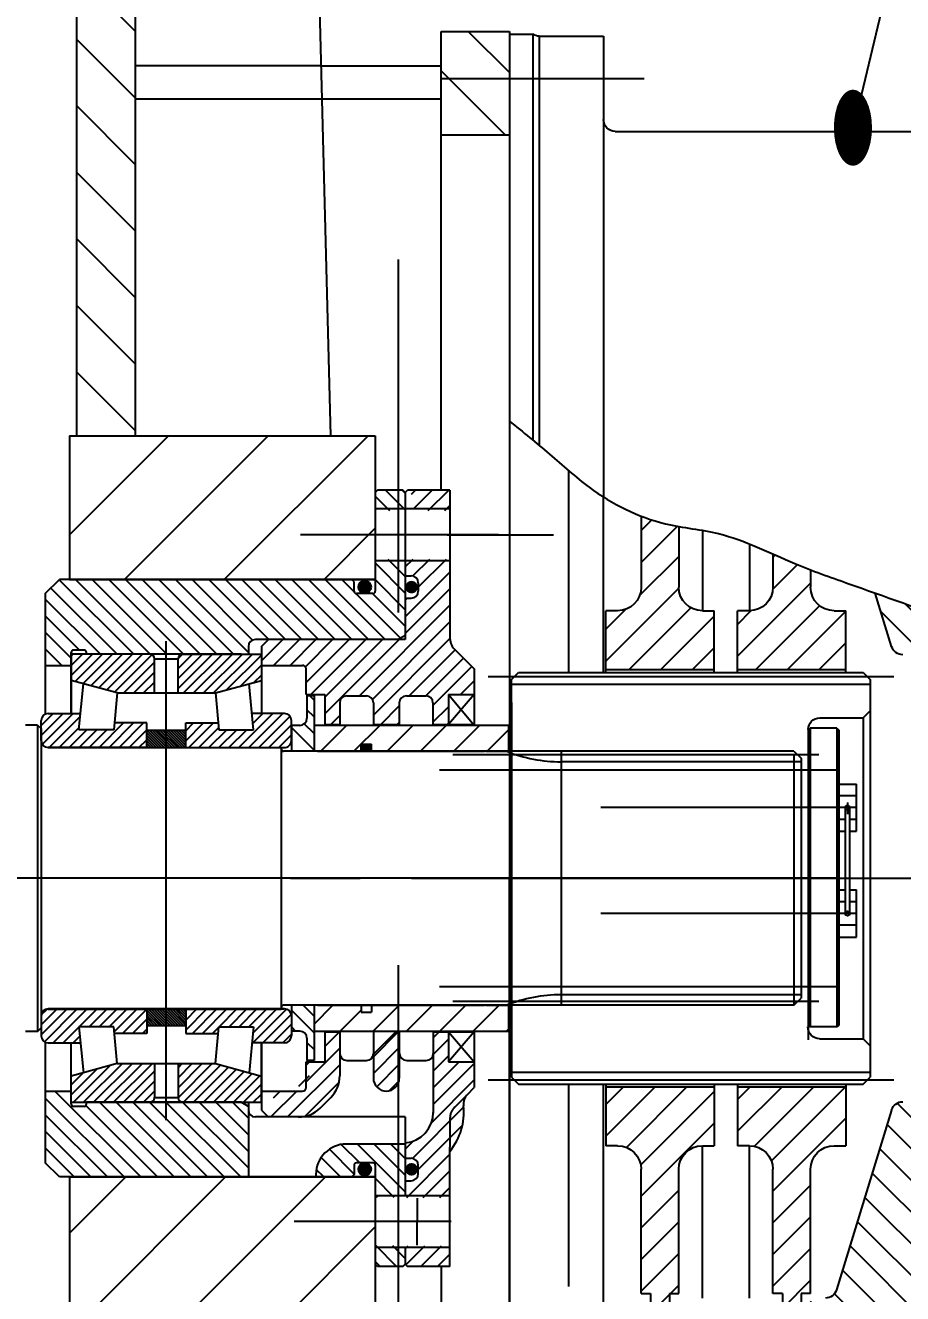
# Model space of a CAD drawing. Header units: millimetres. Extents: x 0 to 12600, y -338 to 8910.
# Drawn here: x 9809 to 10181, y 4650 to 5190 of the extents above; entities that cross this region are included whole.
import ezdxf
from ezdxf.enums import TextEntityAlignment as Align

# ---------------------------------------------------------------- set-up
doc = ezdxf.new("R2010")
doc.units = ezdxf.units.MM
doc.header["$LTSCALE"] = 300
for name, pattern in [('F', [0.75, 0.5, -0.25]), ('G', [2, 1.25, -0.25, 0.25, -0.25]), ('K', [2.5, 1.25, -0.25, 0.25, -0.25, 0.25, -0.25])]:
    doc.linetypes.add(name, pattern=pattern)
for name, color, linetype in [('01', 7, 'Continuous'), ('02', 1, 'Continuous'), ('04', 2, 'F'), ('05', 142, 'G'), ('07', 6, 'K'), ('08', 1, 'Continuous'), ('10', 1, 'Continuous')]:
    doc.layers.add(name, color=color, linetype=linetype)
doc.styles.get("Standard").update_dxf_attribs({"font": 'isocp', "width": 0.707, "bigfont": 'intecad.shx'})
doc.dimstyles.new('INTE', dxfattribs={"dimscale": 30, "dimtxt": 3.5, "dimasz": 3, "dimexe": 3, "dimexo": 0, "dimgap": 1, "dimtad": 1, "dimdec": 1, "dimdsep": 46, "dimtxsty": 'Standard', "dimcen": 0, "dimclrd": 1, "dimclre": 1, "dimclrt": 3, "dimaunit": 1, "dimadec": 0, "dimazin": 0, "dimtfac": 1, "dimtdec": 1, "dimtmove": 0, "dimatfit": 0, "dimfxl": 1, "dimarcsym": 0})
pattern_1 = [(135, (6059.16, 186.667), (-14.142136, -14.142136), [])]
pattern_2 = [(45, (7361.787, 3639.0386), (-2.1213203, 2.1213203), [])]
pattern_3 = [(135, (9709.7886, 4545.2051), (-0.561266, -0.561266), [])]
pattern_4 = [(225, (10933.715, 8384.054), (-6.73519, 6.73519), [])]

# ---------------------------------------------------------------- blocks, each defined once
blk = doc.blocks.new('*D93')
at = {"layer": '08', "color": 1, "lineweight": -2, "ltscale": 2}
for p, q in [((10062.41, 4826.95), (10926.56, 4826.95)), ((10836.56, 4357.95), (10836.56, 4736.95)), ((10107.63, 4267.95), (10926.56, 4267.95))]:
    blk.add_line(p, q, dxfattribs=at)
at = {"layer": '08', "color": 1, "ltscale": 2}
for points in [[(10821.56, 4736.95), (10851.56, 4736.95), (10836.56, 4826.95)], [(10821.56, 4357.95), (10851.56, 4357.95), (10836.56, 4267.95)]]:
    blk.add_solid(points, dxfattribs=at)
at = {"layer": 'Defpoints', "color": 0, "ltscale": 2}
for p in [(10062.41, 4826.95), (10836.56, 4826.95), (10107.63, 4267.95)]:
    blk.add_point(p, dxfattribs=at)
at = {"layer": '08', "color": 3, "ltscale": 2, "insert": (10754.06, 4547.45), "char_height": 105, "attachment_point": 5, "rotation": 90}
blk.add_mtext('559', dxfattribs=at)
blk = doc.blocks.new('ERTERT')
at = {"layer": '02'}
h = blk.add_hatch(dxfattribs=at)
h.set_pattern_fill('ANSI31', color=256, scale=3, angle=90, style=0)
h.set_pattern_definition(pattern_4)
edge = h.paths.add_edge_path()
edge.add_line((9579.98, 7190.58), (9579.98, 7185.58))
edge.add_line((9579.98, 7185.58), (9604.98, 7185.58))
edge.add_line((9604.98, 7185.58), (9604.98, 7231.58))
edge.add_line((9604.98, 7231.58), (9579.98, 7231.58))
edge.add_line((9579.98, 7231.58), (9579.98, 7226.58))
edge.add_arc((9569.98, 7226.58), 10, -90, 0, ccw=False)
edge.add_line((9569.98, 7216.58), (9539.75, 7216.58))
edge.add_spline(control_points=[(9539.75, 7216.58), (9541.06, 7213.2), (9542.73, 7207.9), (9543.81, 7202.47), (9544.15, 7200.58)], knot_values=[69.208686, 69.208686, 69.208686, 69.208686, 80.022914, 85.772791, 85.772791, 85.772791, 85.772791], degree=3, periodic=0)
edge.add_line((9544.15, 7200.58), (9569.98, 7200.58))
edge.add_arc((9569.98, 7190.58), 10, 0, 90, ccw=False)
h = blk.add_hatch(dxfattribs=at)
h.set_pattern_fill('ANSI31', color=256, scale=3, angle=90, style=0)
h.set_pattern_definition(pattern_4)
h.paths.add_polyline_path([(9807.43, 7226.58), (9807.43, 7231.58), (9782.43, 7231.58), (9782.43, 7185.58), (9807.43, 7185.58), (9807.43, 7190.58, -0.414214), (9817.43, 7200.58), (9870.21, 7200.58), (9870.21, 7204.58), (9963.7, 7204.58), (9963.7, 7212.58), (9870.21, 7212.58), (9870.21, 7216.58), (9817.43, 7216.58, -0.414214)])
h = blk.add_hatch(dxfattribs=at)
h.set_pattern_fill('ANSI31', color=256, scale=3, angle=90, style=0)
h.set_pattern_definition(pattern_4)
edge = h.paths.add_edge_path()
edge.add_line((9579.98, 7134.58), (9579.98, 7129.58))
edge.add_line((9579.98, 7129.58), (9604.98, 7129.58))
edge.add_line((9604.98, 7129.58), (9604.98, 7175.58))
edge.add_line((9604.98, 7175.58), (9579.98, 7175.58))
edge.add_line((9579.98, 7175.58), (9579.98, 7170.58))
edge.add_arc((9569.98, 7170.58), 10, 270, 360, ccw=False)
edge.add_line((9569.98, 7160.58), (9555.83, 7160.58))
edge.add_spline(control_points=[(9555.83, 7160.58), (9557.2, 7157.49), (9559.56, 7152.2), (9561.71, 7146.82), (9562.57, 7144.58)], knot_values=[127.674465, 127.674465, 127.674465, 127.674465, 137.747208, 144.927362, 144.927362, 144.927362, 144.927362], degree=3, periodic=0)
edge.add_line((9562.57, 7144.58), (9569.98, 7144.58))
edge.add_arc((9569.98, 7134.58), 10, 0, 90, ccw=False)
h = blk.add_hatch(dxfattribs=at)
h.set_pattern_fill('ANSI31', color=256, scale=3, angle=90, style=0)
h.set_pattern_definition(pattern_4)
h.paths.add_polyline_path([(9807.43, 7170.58), (9807.43, 7175.58), (9782.43, 7175.58), (9782.43, 7129.58), (9807.43, 7129.58), (9807.43, 7134.58, -0.414214), (9817.43, 7144.58), (9870.21, 7144.58), (9870.21, 7148.58), (9963.7, 7148.58), (9963.7, 7156.58), (9870.21, 7156.58), (9870.21, 7160.58), (9817.43, 7160.58, -0.414214)])
at = {"layer": '02', "linetype": 'Continuous'}
h = blk.add_hatch(dxfattribs=at)
h.set_pattern_fill('ANSI31', color=1, scale=3, angle=180, style=0)
h.set_pattern_definition([(135, (10933.715, 8384.054), (6.73519, 6.73519), [])])
edge = h.paths.add_edge_path()
edge.add_line((9989.7, 7130.59), (9989.7, 7144.58))
edge.add_line((9989.7, 7144.58), (9992.7, 7144.58))
edge.add_line((9992.7, 7144.58), (9992.7, 7130.98))
edge.add_spline(control_points=[(9992.7, 7130.98), (9991.7, 7130.85), (9990.7, 7130.73), (9989.7, 7130.59)], knot_values=[18.343689, 18.343689, 18.343689, 18.343689, 21.34499, 21.34499, 21.34499, 21.34499], degree=3, periodic=0)
edge = h.paths.add_edge_path()
edge.add_spline(control_points=[(9968.7, 7126.38), (9965.94, 7125.6), (9955.73, 7122.25), (9933.84, 7110.6), (9903.18, 7098.83), (9875.03, 7079.29), (9854.73, 7062.19), (9840.98, 7055.37), (9835.6, 7052.58)], knot_values=[42.812363, 42.812363, 42.812363, 42.812363, 51.49497, 75.331026, 116.666689, 149.682879, 177.654779, 195.792601, 195.792601, 195.792601, 195.792601], degree=3, periodic=0)
edge.add_line((9835.6, 7052.58), (9768.7, 7052.58))
edge.add_line((9768.7, 7052.58), (9768.7, 7079.05))
edge.add_arc((9773.7, 7079.05), 5, 90, 180, ccw=False)
edge.add_line((9773.7, 7084.05), (9783.7, 7084.05))
edge.add_arc((9783.7, 7089.05), 5, 270, 360)
edge.add_line((9788.7, 7089.05), (9788.7, 7105.35))
edge.add_arc((9793.7, 7105.35), 5, 106.9998, 180, ccw=False)
edge.add_line((9792.24, 7110.13), (9868.67, 7133.5))
edge.add_arc((9867.21, 7138.28), 5, -73.0002, 0)
edge.add_line((9872.21, 7138.28), (9872.21, 7144.58))
edge.add_line((9872.21, 7144.58), (9968.7, 7144.58))
edge.add_line((9968.7, 7144.58), (9968.7, 7126.38))
edge = h.paths.add_edge_path()
edge.add_spline(control_points=[(9595.45, 7052.58), (9592.36, 7061.13), (9584.14, 7084.42), (9576.65, 7105.34), (9572.48, 7117.07)], knot_values=[174.431366, 174.431366, 174.431366, 174.431366, 204.741459, 242.919595, 242.919595, 242.919595, 242.919595], degree=3, periodic=0)
edge.add_line((9572.48, 7117.07), (9595.17, 7110.13))
edge.add_arc((9593.7, 7105.35), 5, 0, 73.0002, ccw=False)
edge.add_line((9598.7, 7105.35), (9598.7, 7089.05))
edge.add_arc((9603.7, 7089.05), 5, 180, 270)
edge.add_line((9603.7, 7084.05), (9613.7, 7084.05))
edge.add_arc((9613.7, 7079.05), 5, 0, 90, ccw=False)
edge.add_line((9618.7, 7079.05), (9618.7, 7052.58))
edge.add_line((9618.7, 7052.58), (9595.45, 7052.58))
at = {"layer": '01'}
for p, q in [((9334.93, 7272.08), (9334.93, 7262.58)), ((9606.2, 7231.58), (9579.97, 7231.58)), ((9579.98, 7226.58), (9579.98, 7231.58)), ((9781.2, 7231.58), (9807.44, 7231.58)), ((9807.43, 7226.58), (9807.43, 7231.58)), ((9539.75, 7216.58), (9569.98, 7216.58)), ((9870.21, 7216.58), (9817.43, 7216.58)), ((9544.15, 7200.58), (9569.98, 7200.58)), ((9870.21, 7200.58), (9817.43, 7200.58)), ((9545.81, 7190.58), (9579.98, 7190.58)), ((9579.98, 7190.58), (9579.98, 7185.58)), ((9807.43, 7190.58), (9807.43, 7185.58)), ((9872.21, 7190.58), (9807.43, 7190.58)), ((9606.2, 7185.58), (9579.98, 7185.58)), ((9781.2, 7185.58), (9807.43, 7185.58)), ((9606.2, 7175.58), (9579.97, 7175.58)), ((9579.98, 7170.58), (9579.98, 7175.58)), ((9781.2, 7175.58), (9807.44, 7175.58)), ((9807.43, 7170.58), (9807.43, 7175.58)), ((9551.54, 7170.58), (9579.98, 7170.58)), ((9872.21, 7170.58), (9807.43, 7170.58)), ((9555.83, 7160.58), (9569.98, 7160.58)), ((9870.21, 7160.58), (9817.43, 7160.58)), ((9562.57, 7144.58), (9569.98, 7144.58)), ((9870.21, 7144.58), (9817.43, 7144.58)), ((9579.98, 7134.58), (9579.98, 7129.58)), ((9807.43, 7134.58), (9807.43, 7129.58)), ((9606.2, 7129.58), (9579.98, 7129.58)), ((9781.2, 7129.58), (9807.43, 7129.58))]:
    blk.add_line(p, q, dxfattribs=at)
at = {"layer": '01', "color": 7, "linetype": 'Continuous'}
for p, q in [((9335.43, 7272.58), (9531.23, 7272.58)), ((9564.18, 7272.58), (10033.7, 7272.58)), ((9609.2, 7271.65), (9606.2, 7268.65)), ((9606.2, 7268.65), (9606.2, 7122.25)), ((9618.95, 7271.65), (9609.2, 7271.65)), ((9611.2, 7271.65), (9611.2, 7119.25)), ((9618.95, 7271.65), (9693.7, 7271.65)), ((9693.7, 7271.65), (9778.2, 7271.65)), ((9776.2, 7271.65), (9776.2, 7119.25)), ((9778.2, 7271.65), (9781.2, 7268.65)), ((9781.2, 7268.65), (9781.2, 7122.25)), ((9334.93, 7262.58), (9507.49, 7262.58)), ((9335.7, 7259.91), (9509.72, 7259.91)), ((9335.7, 7259.91), (9335.7, 7232.58)), ((9520.39, 7247.48), (9606.2, 7247.48)), ((9781.2, 7247.48), (9867.21, 7247.48)), ((9335.7, 7232.58), (9531.63, 7232.58)), ((9606.2, 7232.58), (9531.63, 7232.58)), ((9604.98, 7231.58), (9604.98, 7185.58)), ((9991.2, 7232.58), (9781.2, 7232.58)), ((9782.43, 7231.58), (9782.43, 7185.58)), ((9376.2, 7227.58), (9376.2, 7025.58)), ((9870.21, 7216.58), (9870.21, 7212.58)), ((9870.21, 7212.58), (9963.7, 7212.58)), ((9870.21, 7204.58), (9963.7, 7204.58)), ((9870.21, 7204.58), (9870.21, 7200.58)), ((9604.98, 7175.58), (9604.98, 7129.58)), ((9782.43, 7175.58), (9782.43, 7129.58)), ((9870.21, 7156.58), (9870.21, 7160.58)), ((9870.21, 7156.58), (9963.7, 7156.58)), ((9870.21, 7148.58), (9963.7, 7148.58)), ((9870.21, 7144.58), (9870.21, 7148.58)), ((9625.53, 7140.62), (9625.53, 7122.25)), ((9761.92, 7140.74), (9761.96, 7122.38)), ((9792.24, 7110.13), (9868.67, 7133.5)), ((9595.17, 7110.13), (9572.48, 7117.07)), ((9606.2, 7122.25), (9609.2, 7119.25)), ((9609.2, 7119.25), (9778.2, 7119.25)), ((9625.53, 7122.25), (9622.53, 7119.25)), ((9625.53, 7122.25), (9761.96, 7122.25)), ((9761.96, 7122.26), (9764.96, 7119.26)), ((9781.2, 7122.25), (9778.2, 7119.25))]:
    blk.add_line(p, q, dxfattribs=at)
at = {"layer": '01'}
for centre, radius, start, end in [((9330.7, 7259.91), 5, 0, 32.3281), ((9371.2, 7227.58), 5, 0, 90), ((9569.98, 7226.58), 10, 270, 0), ((9817.43, 7226.58), 10, 180, 270), ((9569.98, 7190.58), 10, 0, 90), ((9817.43, 7190.58), 10, 90, 180), ((9569.98, 7170.58), 10, 270, 0), ((9817.43, 7170.58), 10, 180, 270), ((9569.98, 7134.58), 10, 0, 90), ((9817.43, 7134.58), 10, 90, 180)]:
    blk.add_arc(centre, radius, start, end, dxfattribs=at)
at = {"layer": '01', "color": 7, "linetype": 'Continuous'}
for centre, start, end in [((9630.53, 7140.62), 90, 180), ((9756.92, 7140.73), 0.1067, 90.1067), ((9867.21, 7138.28), 286.9998, 0), ((9593.7, 7105.35), 0, 73.0002), ((9793.7, 7105.35), 106.9998, 180)]:
    blk.add_arc(centre, 5, start, end, dxfattribs=at)
at = {"layer": '02'}
blk.add_open_spline([(9499.34, 7272.58), (9503.98, 7266.85), (9513.24, 7255.42), (9531.2, 7235.72), (9543.77, 7210.84), (9546.38, 7179.37), (9559.13, 7154.83), (9571.34, 7120.16), (9583.53, 7086.19), (9599.45, 7040.98), (9604.53, 7028.88), (9607.25, 6994.86), (9607.51, 6992.58)], degree=3, knots=[0, 0, 0, 0, 22.109674, 44.110012, 80.022914, 102.955722, 137.747208, 161.818644, 212.609502, 251.367628, 293.086467, 301.342141, 301.342141, 301.342141, 301.342141], dxfattribs=at)
blk.add_spline([(10011.2, 7132.84), (9960.53, 7123.68), (9938.89, 7113.69), (9901.44, 7096.2), (9873.97, 7077.88), (9851.5, 7061.22), (9829.03, 7049.06), (9798.23, 7024.08), (9788.24, 7009.09), (9779.09, 6992.58)], degree=3, dxfattribs=at)
at = {"layer": '05', "color": 4, "linetype": 'G'}
for p, q in [((9693.7, 7314.18), (9693.7, 6957.72)), ((9663.7, 7133.75), (9663.7, 7233.75)), ((9708.7, 7133.75), (9708.7, 7233.75))]:
    blk.add_line(p, q, dxfattribs=at)
at = {"layer": '05'}
for p, q in [((9353.7, 7301.81), (9353.7, 7215.28)), ((9647.67, 7302.34), (9647.67, 7133.75)), ((9739.74, 7302.34), (9739.74, 7133.75)), ((9547.7, 7298.97), (9547.7, 7253.78)), ((9607.98, 7281.65), (9607.98, 7109.25)), ((9779.43, 7281.65), (9779.43, 7109.25)), ((9647.67, 7254.65), (9647.67, 7150.65)), ((9739.74, 7254.65), (9739.74, 7150.65))]:
    blk.add_line(p, q, dxfattribs=at)

msp = doc.modelspace()

# ---------------------------------------------------------------- hatches: boundary and pattern name
at = {"layer": '02', "ltscale": 2}
h = msp.add_hatch(dxfattribs=at)
h.set_pattern_fill('_USER', color=256, scale=20, angle=135, style=0, pattern_type=0)
h.set_pattern_definition(pattern_1)
h.paths.add_polyline_path([(9510.26, 5015.09), (9535.26, 5015.09), (9535.26, 5284.95), (9535.26, 5318.95), (9510.26, 5318.95), (9510.26, 5284.95)])
h.paths.add_polyline_path([(9855.26, 5318.95), (9830.26, 5318.95), (9830.26, 5284.95), (9830.26, 5015.09), (9855.26, 5015.09)])
h = msp.add_hatch(dxfattribs=at)
h.set_pattern_fill('_USER', color=256, scale=20, angle=135, style=0, pattern_type=0)
h.set_pattern_definition(pattern_1)
h.paths.add_polyline_path([(9985.26, 5142.95), (10014.26, 5142.95), (10014.26, 5186.95), (9985.26, 5186.95)])
h.paths.add_polyline_path([(10014.26, 4510.95), (9985.26, 4510.95), (9985.26, 4466.95), (10014.26, 4466.95)])
h = msp.add_hatch(dxfattribs=at)
h.set_pattern_fill('_USER', color=256, scale=30, angle=45, style=0, pattern_type=0)
h.set_pattern_definition([(45, (6059.16, 186.667), (-21.2132, 21.2132), [])])
h.paths.add_polyline_path([(9567.26, 4953.95), (9567.26, 5015.09), (9437.26, 5015.09), (9437.26, 4953.95)])
h.paths.add_polyline_path([(9567.26, 4638.81), (9567.26, 4699.95), (9437.26, 4699.95), (9437.26, 4638.81)])
h.paths.add_polyline_path([(9827.26, 5015.09), (9827.26, 4953.95), (9957.26, 4953.95), (9957.26, 5015.09)])
h.paths.add_polyline_path([(9827.26, 4699.95), (9827.26, 4638.81), (9957.26, 4638.81), (9957.26, 4699.95)])
h = msp.add_hatch(dxfattribs=at)
h.set_pattern_fill('_USER', color=256, scale=5, angle=135, style=0, pattern_type=0)
h.set_pattern_definition([(135, (7361.787, 3639.0386), (-3.535534, -3.535534), [])])
h.paths.add_polyline_path([(9970.01, 4946.01), (9970.01, 4962.65), (9957.31, 4962.65), (9957.31, 4948.95, -0.414214), (9956.31, 4947.95), (9949.31, 4947.95, -0.414214), (9948.31, 4948.95), (9948.31, 4952.95), (9947.31, 4953.95), (9823.01, 4953.95), (9817.01, 4947.95), (9817.01, 4917.45), (9828.01, 4917.45), (9828.01, 4922.95, -0.414214), (9829.01, 4923.95), (9833.51, 4923.95, -0.414214), (9834.51, 4922.95), (9834.51, 4922.2), (9900.31, 4922.2), (9900.31, 4922.2), (9903.31, 4922.2), (9903.31, 4925.45, -0.414214), (9906.31, 4928.45), (9967.01, 4928.45), (9970.01, 4930.18)])
h.paths.add_polyline_path([(9970.01, 4990.95), (9969.01, 4991.95), (9958.31, 4991.95), (9957.31, 4990.95), (9957.31, 4983.25), (9970.01, 4983.25)])
h.paths.add_polyline_path([(9903.31, 4729.97), (9900.31, 4731.7), (9834.51, 4731.7), (9834.51, 4730.95, -0.414214), (9833.51, 4729.95), (9829.01, 4729.95, -0.414214), (9828.01, 4730.95), (9828.01, 4736.45), (9817.01, 4736.45), (9817.01, 4705.95), (9823.01, 4699.95), (9903.31, 4699.95)])
h.paths.add_polyline_path([(9970.01, 4713.95), (9945.01, 4713.95, 0.414214), (9932.01, 4700.95), (9932.01, 4699.95), (9947.31, 4699.95), (9948.31, 4700.95), (9948.31, 4704.95, -0.414214), (9949.31, 4705.95), (9956.31, 4705.95, -0.414214), (9957.31, 4704.95), (9957.31, 4691.25), (9970.01, 4691.25)])
h.paths.add_polyline_path([(9970.01, 4670.65), (9957.31, 4670.65), (9957.31, 4662.95), (9958.31, 4661.95), (9969.01, 4661.95), (9970.01, 4662.95)])
h = msp.add_hatch(dxfattribs=at)
h.set_pattern_fill('_USER', color=256, scale=5, angle=45, style=0, pattern_type=0)
h.set_pattern_definition([(45, (7362.787, 3639.0386), (-3.535534, 3.535534), [])])
h.paths.add_polyline_path([(9977.33, 4962.65), (9970.01, 4962.65), (9970.01, 4955.54), (9972.51, 4955.54, -0.414214), (9975.51, 4952.54), (9975.51, 4949.01, -0.414214), (9972.51, 4946.01), (9970.01, 4946.01), (9970.01, 4928.45), (9911.81, 4928.45), (9908.86, 4925.5), (9908.86, 4917.45), (9926.36, 4917.45, -0.414214), (9927.86, 4915.95), (9927.86, 4905), (9935.86, 4905), (9935.86, 4892.3), (9942.16, 4892.3), (9942.16, 4901.45, -0.414214), (9945.16, 4904.45), (9953.46, 4904.45, -0.414214), (9956.46, 4901.45), (9956.46, 4892.3), (9967.46, 4892.3), (9967.46, 4901.45, -0.414214), (9970.46, 4904.45), (9978.76, 4904.45, -0.414214), (9981.76, 4901.45), (9981.76, 4892.3), (9988.35, 4892.3), (9988.35, 4898.82)])
h.paths.add_polyline_path([(9999.35, 4915.95), (9991.37, 4923.93, -0.226501), (9989.01, 4928.87), (9989.01, 4941.2), (9989.01, 4962.65), (9977.33, 4962.65), (9988.35, 4898.82), (9988.35, 4905), (9999.35, 4905)])
h.paths.add_polyline_path([(9989.01, 4991.95), (9972.28, 4991.95), (9973.78, 4983.25), (9989.01, 4983.25)])
h.paths.add_polyline_path([(9989.01, 4710.94, 0.200792), (9994.74, 4730.18, -0.226883), (9996.46, 4735.06), (9999.35, 4737.95), (9999.35, 4748.9), (9988.35, 4748.9), (9988.35, 4761.6), (9981.89, 4761.6), (9981.89, 4752.45), (9981.89, 4727.4, -0.389057), (9970.01, 4714.45), (9970.01, 4707.89), (9972.51, 4707.89, -0.414214), (9975.51, 4704.89), (9975.51, 4701.36, -0.414214), (9972.51, 4698.36), (9970.01, 4698.36), (9970.01, 4691.23), (9989.01, 4691.2)])
h.paths.add_polyline_path([(9989.01, 4670.6), (9970.01, 4670.63), (9970.01, 4662.95), (9971.01, 4661.95), (9989.01, 4661.9)])
h.paths.add_polyline_path([(9942.16, 4742.93), (9942.16, 4761.6), (9935.86, 4761.6), (9935.86, 4748.9), (9927.86, 4748.9), (9927.86, 4737.95, -0.414214), (9926.36, 4736.45), (9915.09, 4736.45), (9911.06, 4726.21), (9911.81, 4725.45), (9925.76, 4725.45, 0.176388), (9933.82, 4729.21), (9938.35, 4733.74, 0.198912)])
at = {"layer": '02', "linetype": 'Continuous', "ltscale": 2}
for points in [[(9955.47, 4950.7, 1), (9950.09, 4950.7, 1)], [(9969.99, 4950.71, 1), (9975.37, 4950.71, 1)], [(9955.47, 4703.2, 1), (9950.09, 4703.2, 1)], [(9969.99, 4703.2, 1), (9975.37, 4703.2, 1)]]:
    msp.add_hatch(color=1, dxfattribs=at).paths.add_polyline_path(points)
at = {"layer": '02', "ltscale": 2}
h = msp.add_hatch(dxfattribs=at)
h.set_pattern_fill('_USER', color=256, scale=3, angle=45, style=0, pattern_type=0)
h.set_pattern_definition(pattern_2)
h.paths.add_polyline_path([(9828.01, 4922.2), (9828.01, 4911.08), (9847.57, 4905.71), (9863.44, 4905.71), (9863.44, 4920.2, 0.414214), (9861.44, 4922.2)])
h.paths.add_polyline_path([(9889.31, 4905.71), (9908.86, 4911.08), (9908.86, 4922.2), (9875.44, 4922.2, 0.414214), (9873.44, 4920.2), (9873.44, 4905.71)])
at = {"layer": '02', "linetype": 'Continuous', "ltscale": 2}
h = msp.add_hatch(dxfattribs=at)
h.set_pattern_fill('_USER', color=1, scale=5, angle=45, style=0, pattern_type=0)
h.set_pattern_definition([(135, (10018.599, 4631.399), (3.53553, 3.53553), [])])
h.paths.add_polyline_path([(9925.22, 4891.95), (9921.62, 4891.95), (9921.62, 4883.95), (9924.62, 4880.95), (9931.22, 4880.95), (9931.22, 4904.45), (9928.22, 4904.45), (9928.22, 4894.95, -0.414214)])
h.paths.add_polyline_path([(9931.22, 4772.95), (9924.62, 4772.95), (9921.62, 4769.95), (9921.62, 4761.95), (9925.22, 4761.95, -0.414214), (9928.22, 4758.95), (9928.22, 4749.45), (9931.22, 4749.45)])
at = {"layer": '02', "ltscale": 2}
h = msp.add_hatch(dxfattribs=at)
h.set_pattern_fill('_USER', color=256, scale=3, angle=45, style=0, pattern_type=0)
h.set_pattern_definition(pattern_2)
h.paths.add_polyline_path([(9860.14, 4882.51), (9860.14, 4892.95), (9846.4, 4892.95), (9846.14, 4890.1), (9831.32, 4890.1), (9832, 4896.95), (9818.26, 4896.95, 0.414214), (9815.26, 4893.95), (9815.26, 4885.51, 0.414214), (9818.26, 4882.51)])
h = msp.add_hatch(dxfattribs=at)
h.set_pattern_fill('_USER', color=256, scale=3, angle=45, style=0, pattern_type=0)
h.set_pattern_definition(pattern_2)
h.paths.add_polyline_path([(9918.78, 4882.51, 0.397712), (9921.62, 4885.51), (9921.62, 4893.95, 0.414214), (9918.62, 4896.95), (9904.87, 4896.95), (9905.56, 4890.1), (9890.74, 4890.1), (9890.48, 4892.95), (9876.73, 4892.95), (9876.73, 4882.51)])
at = {"layer": '02', "linetype": 'Continuous', "ltscale": 2}
h = msp.add_hatch(dxfattribs=at)
h.set_pattern_fill('_USER', color=1, scale=10, angle=45, style=0, pattern_type=0)
h.set_pattern_definition([(45, (7362.787, 3639.039), (-7.071068, 7.071068), [])])
h.paths.add_polyline_path([(10003.72, 4880.93), (10004.22, 4880.93), (10004.22, 4880.95), (10013.82, 4880.95), (10013.82, 4892.03), (9980.92, 4892.03), (9931.72, 4892.03), (9931.22, 4891.53), (9931.22, 4880.93), (9932.72, 4880.93), (9932.72, 4880.95), (9951.22, 4880.95), (9951.22, 4883.95), (9955.72, 4883.95), (9955.72, 4880.95), (10003.72, 4880.95)])
h.paths.add_polyline_path([(9980.92, 4761.88), (10013.82, 4761.88), (10013.82, 4772.95), (10004.22, 4772.95), (10004.22, 4772.98), (10003.72, 4772.98), (10003.72, 4772.95), (9955.72, 4772.95), (9955.72, 4769.95), (9951.22, 4769.95), (9951.22, 4772.95), (9932.72, 4772.95), (9932.72, 4772.98), (9931.22, 4772.98), (9931.22, 4762.38), (9931.72, 4761.88)])
at = {"layer": '02', "ltscale": 2}
msp.add_hatch(color=256, dxfattribs=at).paths.add_polyline_path([(9955.72, 4880.95), (9955.72, 4883.95), (9951.22, 4883.95), (9951.22, 4880.95)])
h = msp.add_hatch(dxfattribs=at)
h.set_pattern_fill('_USER', color=256, scale=3, angle=45, style=0, pattern_type=0)
h.set_pattern_definition(pattern_2)
h.paths.add_polyline_path([(9860.14, 4760.95), (9846.4, 4760.95), (9846.14, 4763.8), (9831.32, 4763.8), (9832, 4756.95), (9818.26, 4756.95, -0.414214), (9815.26, 4759.95), (9815.26, 4768.39, -0.414214), (9818.26, 4771.39), (9860.14, 4771.39)])
h = msp.add_hatch(dxfattribs=at)
h.set_pattern_fill('_USER', color=256, scale=3, angle=45, style=0, pattern_type=0)
h.set_pattern_definition(pattern_2)
h.paths.add_polyline_path([(9921.62, 4759.95, -0.414214), (9918.62, 4756.95), (9904.87, 4756.95), (9905.56, 4763.8), (9890.74, 4763.8), (9890.48, 4760.95), (9876.73, 4760.95), (9876.73, 4771.39), (9918.44, 4771.39, -0.430263), (9921.62, 4768.39)])
h = msp.add_hatch(dxfattribs=at)
h.set_pattern_fill('_USER', color=256, scale=5, angle=45, style=0, pattern_type=0)
h.set_pattern_definition([(45, (7416.5114, 4021.295), (-3.535534, 3.535534), [])])
h.paths.add_polyline_path([(9967.46, 4761.6), (9965.96, 4761.6), (9956.47, 4752.1, -0.006419), (9956.46, 4752.03), (9956.46, 4741.95, 0.41428), (9961.96, 4736.45, 0.41428), (9967.46, 4741.95)])
h = msp.add_hatch(dxfattribs=at)
h.set_pattern_fill('_USER', color=256, scale=3, angle=45, style=0, pattern_type=0)
h.set_pattern_definition(pattern_2)
h.paths.add_polyline_path([(9863.44, 4733.7, -0.414214), (9861.44, 4731.7), (9828.01, 4731.7), (9828.01, 4742.82), (9847.57, 4748.19), (9863.44, 4748.19)])
h.paths.add_polyline_path([(9908.86, 4731.7), (9875.44, 4731.7, -0.414214), (9873.44, 4733.7), (9873.44, 4748.19), (9889.31, 4748.19), (9908.86, 4742.82)])
at = {"layer": '10', "ltscale": 2}
h = msp.add_hatch(dxfattribs=at)
h.set_pattern_fill('ANSI31', color=256, scale=0.25, angle=90, style=0)
h.set_pattern_definition(pattern_3)
h.paths.add_polyline_path([(9868.44, 4889.75), (9867.64, 4889.75), (9860.14, 4889.75), (9860.14, 4882.51), (9868.44, 4882.51)])
h.paths.add_polyline_path([(9876.73, 4889.75), (9868.44, 4889.75), (9868.44, 4882.51), (9876.73, 4882.51)])
h = msp.add_hatch(dxfattribs=at)
h.set_pattern_fill('ANSI31', color=256, scale=0.25, angle=90, style=0)
h.set_pattern_definition(pattern_3)
h.paths.add_polyline_path([(9876.73, 4771.39), (9868.44, 4771.39), (9868.44, 4764.15), (9876.73, 4764.15)])
h.paths.add_polyline_path([(9868.44, 4771.39), (9860.14, 4771.39), (9860.14, 4764.15), (9867.64, 4764.15), (9868.44, 4764.15)])

# ---------------------------------------------------------------- linework, layer by layer
at = {"ltscale": 2}
for p, q in [((9855.26, 5334.95), (9855.26, 5015.09)), ((9830.26, 5284.95), (9830.26, 5015.09)), ((9861.44, 4922.2), (9828.01, 4922.2)), ((9875.44, 4922.2), (9908.86, 4922.2)), ((9847.57, 4905.71), (9828.01, 4911.08)), ((9831.32, 4890.1), (9833.27, 4909.64)), ((9889.31, 4905.71), (9908.86, 4911.08)), ((9905.56, 4890.1), (9903.61, 4909.64)), ((9847.57, 4905.71), (9846.14, 4890.1)), ((9847.57, 4905.71), (9889.31, 4905.71)), ((9889.31, 4905.71), (9890.74, 4890.1)), ((9818.26, 4896.95), (9832, 4896.95)), ((9918.62, 4896.95), (9904.87, 4896.95)), ((9813.76, 4892.04), (9808.55, 4892.04)), ((9815.26, 4885.51), (9815.26, 4893.95)), ((9860.14, 4892.95), (9846.4, 4892.95)), ((9860.14, 4882.51), (9860.14, 4892.95)), ((9876.73, 4882.51), (9876.73, 4892.95)), ((9876.73, 4892.95), (9890.48, 4892.95)), ((9921.62, 4885.51), (9921.62, 4893.95)), ((10013.82, 4892.03), (10013.82, 4880.93)), ((9846.14, 4890.1), (9831.32, 4890.1)), ((9876.73, 4889.75), (9860.14, 4889.75)), ((9890.74, 4890.1), (9905.56, 4890.1)), ((9818.26, 4882.55), (9917.26, 4882.55)), ((9860.14, 4882.51), (9818.26, 4882.51)), ((9917.26, 4882.55), (9917.26, 4771.35)), ((10135.21, 4880.93), (9918.26, 4880.93)), ((10004.22, 4880.95), (10013.82, 4880.95)), ((10135.21, 4772.98), (9918.26, 4772.98)), ((10004.22, 4772.95), (10013.82, 4772.95)), ((10013.82, 4772.95), (10013.82, 4761.88)), ((9815.26, 4768.39), (9815.26, 4759.95)), ((9918.62, 4771.39), (9818.26, 4771.39)), ((9818.26, 4771.35), (9917.26, 4771.35)), ((9860.14, 4771.39), (9860.14, 4760.95)), ((9876.73, 4771.39), (9876.73, 4760.95)), ((9921.62, 4768.39), (9921.62, 4759.95)), ((9813.76, 4761.86), (9808.55, 4761.86)), ((9831.32, 4763.8), (9833.27, 4744.26)), ((9846.14, 4763.8), (9831.32, 4763.8)), ((9847.57, 4748.19), (9846.14, 4763.8)), ((9860.14, 4760.95), (9846.51, 4760.95)), ((9876.73, 4764.15), (9860.14, 4764.15)), ((9876.73, 4760.95), (9890.37, 4760.95)), ((9889.31, 4748.19), (9890.74, 4763.8)), ((9890.74, 4763.8), (9905.56, 4763.8)), ((9905.56, 4763.8), (9903.61, 4744.26)), ((9818.26, 4756.95), (9832.22, 4756.95)), ((9918.62, 4756.95), (9904.65, 4756.95)), ((9847.57, 4748.19), (9828.01, 4742.82)), ((9847.57, 4748.19), (9889.31, 4748.19)), ((9889.31, 4748.19), (9908.86, 4742.82))]:
    msp.add_line(p, q, dxfattribs=at)
for centre, radius, start, end in [((9818.26, 4893.95), 3, 90, 180), ((9918.62, 4893.95), 3, 0, 90), ((9818.26, 4885.51), 3, 180, 270), ((9918.61, 4885.52), 3.01, 266.8159, 359.9375), ((9918.26, 4881.93), 1, 180, 270), ((9918.26, 4771.98), 1, 90, 180), ((9818.26, 4768.39), 3, 90, 180), ((9918.62, 4768.39), 3, 0, 90), ((9818.26, 4759.95), 3, 180, 270), ((9918.62, 4759.95), 3, 270, 0)]:
    msp.add_arc(centre, radius, start, end, dxfattribs=at)
at = {"layer": '01', "color": 7, "linetype": 'Continuous', "ltscale": 2}
for p, q in [((9931.26, 5284.95), (9938.26, 5015.09)), ((9985.26, 4991.95), (9985.26, 5186.95)), ((9985.26, 5186.95), (10014.26, 5186.95)), ((10014.26, 5186.95), (10014.26, 4826.95)), ((9934.18, 5172.37), (9985.26, 5172.37)), ((9985.26, 5142.95), (10014.26, 5142.95)), ((9827.26, 5015.09), (9827.26, 4953.95)), ((9827.26, 5015.09), (9957.26, 5015.09)), ((9957.26, 5015.09), (9957.26, 4953.95)), ((9970.01, 4955.54), (9972.51, 4955.54)), ((9957.26, 4953.95), (9823.01, 4953.95)), ((9827.26, 4953.95), (9957.26, 4953.95)), ((9975.51, 4952.54), (9975.51, 4949.01)), ((9956.26, 4947.95), (9949.26, 4947.95)), ((9970.01, 4946.01), (9972.51, 4946.01)), ((9970.01, 4928.45), (9906.31, 4928.45)), ((9908.86, 4925.5), (9911.86, 4928.5)), ((9828.01, 4896.95), (9828.01, 4922.95)), ((9833.51, 4923.95), (9829.01, 4923.95)), ((9834.51, 4922.2), (9834.51, 4922.95)), ((9991.37, 4923.93), (9999.35, 4915.95)), ((9817.01, 4917.45), (9828.01, 4917.45)), ((9828.01, 4922.2), (9828.01, 4896.95)), ((9900.31, 4922.2), (9834.51, 4922.2)), ((9908.86, 4922.2), (9908.86, 4896.95)), ((9927.86, 4905), (9935.86, 4905)), ((9945.16, 4904.45), (9953.46, 4904.45)), ((9970.46, 4904.45), (9978.76, 4904.45)), ((9988.35, 4905), (9999.35, 4905)), ((9925.22, 4891.95), (9921.62, 4891.95)), ((9931.72, 4892.03), (9980.92, 4892.03)), ((9935.86, 4892.3), (9942.16, 4892.3)), ((9956.46, 4892.3), (9967.46, 4892.3)), ((9980.92, 4892.03), (10013.82, 4892.03)), ((9981.76, 4892.3), (9999.35, 4892.3)), ((10141.22, 4889.91), (10142.02, 4890.71)), ((10142.02, 4890.71), (10142.02, 4763.71)), ((10153.42, 4890.71), (10142.02, 4890.71)), ((10153.42, 4890.71), (10153.42, 4763.71)), ((10153.42, 4890.71), (10154.22, 4889.91)), ((10141.22, 4889.91), (10141.22, 4764.51)), ((10154.22, 4889.91), (10154.22, 4764.51)), ((9815.26, 4884.19), (9815.26, 4769.71)), ((9860.14, 4882.51), (9918.44, 4882.51)), ((9931.22, 4880.95), (9924.62, 4880.95)), ((9932.72, 4880.95), (10003.72, 4880.95)), ((10138.21, 4876.48), (10078.55, 4876.48)), ((10014.26, 4466.95), (10014.26, 4826.95)), ((9931.22, 4772.95), (9924.62, 4772.95)), ((9932.72, 4772.95), (10003.72, 4772.95)), ((9818.26, 4771.39), (9918.44, 4771.39)), ((9925.22, 4761.95), (9921.62, 4761.95)), ((9931.72, 4761.88), (9980.92, 4761.88)), ((9935.85, 4761.6), (9942.2, 4761.6)), ((9965.96, 4761.6), (9967.46, 4761.6)), ((9980.92, 4761.88), (10013.82, 4761.88)), ((9981.89, 4761.6), (9999.35, 4761.6)), ((10141.22, 4764.51), (10142.02, 4763.71)), ((10153.42, 4763.71), (10142.02, 4763.71)), ((10154.22, 4764.51), (10153.42, 4763.71)), ((9828.01, 4731.7), (9828.01, 4756.95)), ((9908.86, 4731.7), (9908.86, 4756.95)), ((9927.86, 4748.9), (9935.85, 4748.9)), ((9945.2, 4749.45), (9953.49, 4749.45)), ((9970.6, 4749.45), (9978.89, 4749.45)), ((9988.35, 4748.9), (9999.35, 4748.9)), ((9817.01, 4736.45), (9828.01, 4736.45)), ((9828.01, 4730.95), (9828.01, 4736.45)), ((9996.45, 4735.05), (9999.35, 4737.95)), ((9828.01, 4731.7), (9908.86, 4731.7)), ((9833.51, 4729.95), (9829.01, 4729.95)), ((9900.31, 4731.7), (9834.51, 4731.7)), ((9834.51, 4730.95), (9834.51, 4731.7)), ((9970.01, 4725.45), (9906.31, 4725.45)), ((9908.86, 4728.4), (9911.86, 4725.4)), ((9970.01, 4713.95), (9945.01, 4713.95)), ((9970.01, 4707.89), (9972.51, 4707.89)), ((9956.26, 4705.95), (9949.26, 4705.95)), ((9975.51, 4701.36), (9975.51, 4704.89)), ((9957.26, 4699.95), (9823.01, 4699.95)), ((9827.26, 4699.95), (9957.26, 4699.95)), ((9827.26, 4699.95), (9827.26, 4638.81)), ((9957.26, 4699.95), (9957.26, 4638.81)), ((9970.01, 4698.36), (9972.51, 4698.36)), ((9985.26, 4661.91), (9985.26, 4466.95))]:
    msp.add_line(p, q, dxfattribs=at)
at = {"layer": '01', "ltscale": 2}
for p, q in [((9958.26, 4991.95), (9957.26, 4990.95)), ((9957.26, 4990.95), (9957.26, 4982.95)), ((9969.01, 4991.95), (9958.26, 4991.95)), ((9970.01, 4990.95), (9969.01, 4991.95)), ((9970.01, 4990.95), (9971.01, 4991.95)), ((9970.01, 4990.95), (9970.01, 4983.95)), ((9970.01, 4990.95), (9970.01, 4972.95)), ((9989.01, 4991.95), (9971.01, 4991.95)), ((9989.01, 4991.95), (9989.01, 4941.2)), ((9989.01, 4983.95), (9957.26, 4983.95)), ((9970.01, 4972.95), (9970.01, 4928.45)), ((9957.26, 4962.95), (9957.26, 4948.95)), ((9989.01, 4961.95), (9957.26, 4961.95)), ((9970.01, 4961.95), (9970.01, 4955.54)), ((9817.01, 4947.95), (9823.01, 4953.95)), ((9948.26, 4952.95), (9947.26, 4953.95)), ((9948.26, 4948.95), (9948.26, 4952.95)), ((9817.01, 4947.95), (9817.01, 4896.68)), ((9970.01, 4946.01), (9970.01, 4928.45)), ((9989.01, 4941.2), (9989.01, 4941.2)), ((9989.01, 4941.2), (9989.01, 4928.87)), ((9970.01, 4930.18), (9967.01, 4928.45)), ((9903.31, 4925.45), (9903.31, 4922.2)), ((9908.86, 4925.5), (9908.86, 4896.95)), ((9863.44, 4920.2), (9873.44, 4920.2)), ((9863.44, 4905.71), (9863.44, 4920.2)), ((9873.44, 4905.71), (9873.44, 4920.2)), ((9908.86, 4917.45), (9926.36, 4917.45)), ((9927.86, 4905), (9927.86, 4915.95)), ((9999.35, 4915.95), (9999.35, 4892.03)), ((9928.22, 4904.45), (9928.22, 4894.95)), ((9931.22, 4904.45), (9928.22, 4904.45)), ((9931.22, 4904.45), (9931.22, 4880.93)), ((9935.86, 4905), (9935.86, 4892.03)), ((9942.16, 4901.45), (9942.16, 4892.03)), ((9956.46, 4901.45), (9956.46, 4892.3)), ((9967.46, 4901.45), (9967.46, 4892.3)), ((9981.76, 4901.45), (9981.76, 4892.03)), ((9988.35, 4905), (9999.35, 4892.03)), ((9999.35, 4905), (9988.35, 4892.3)), ((9988.35, 4905), (9988.35, 4892.3)), ((9813.76, 4892.04), (9813.76, 4761.86)), ((9813.76, 4892.04), (9815.26, 4890.54)), ((9815.26, 4890.54), (9815.26, 4763.36)), ((9921.62, 4891.95), (9921.62, 4880.93)), ((9931.22, 4891.53), (9931.72, 4892.03)), ((9931.22, 4891.53), (9931.22, 4880.93)), ((9921.62, 4885.45), (9921.62, 4880.93)), ((9951.22, 4880.95), (9951.22, 4883.95)), ((9951.22, 4883.95), (9955.72, 4883.95)), ((9955.72, 4880.93), (9955.72, 4883.95)), ((10135.21, 4880.93), (10138.21, 4877.93)), ((10135.21, 4879.34), (10135.21, 4772.98)), ((10138.21, 4877.93), (10138.21, 4775.98)), ((10154.22, 4866.97), (10161.72, 4866.97)), ((10161.72, 4846.94), (10161.72, 4866.97)), ((10161.72, 4861.96), (10154.22, 4861.96)), ((10157.02, 4856.95), (10157.02, 4811.95)), ((10158.92, 4811.95), (10158.92, 4856.95)), ((10157.02, 4851.94), (10154.22, 4851.94)), ((10161.72, 4851.94), (10158.92, 4851.94)), ((10154.22, 4846.94), (10157.02, 4846.94)), ((10158.92, 4846.94), (10161.72, 4846.94)), ((10154.22, 4821.97), (10157.02, 4821.97)), ((10158.92, 4821.97), (10161.72, 4821.97)), ((10161.72, 4801.94), (10161.72, 4821.97)), ((10157.02, 4816.96), (10154.22, 4816.96)), ((10161.72, 4816.96), (10158.92, 4816.96)), ((10161.72, 4806.94), (10154.22, 4806.94)), ((10154.22, 4801.94), (10161.72, 4801.94)), ((9921.62, 4772.98), (9921.62, 4761.95)), ((9921.62, 4772.98), (9921.62, 4768.45)), ((9931.22, 4772.98), (9931.22, 4762.38)), ((9931.22, 4772.98), (9931.22, 4749.45)), ((9951.22, 4772.95), (9951.22, 4769.95)), ((9955.72, 4772.98), (9955.72, 4769.95)), ((10135.21, 4772.98), (10138.21, 4775.98)), ((10135.21, 4772.98), (10138.21, 4775.98)), ((9951.22, 4769.95), (9955.72, 4769.95)), ((9813.76, 4761.86), (9815.26, 4763.36)), ((9931.72, 4761.88), (9931.22, 4762.38)), ((9935.86, 4761.88), (9935.86, 4748.9)), ((9942.16, 4761.88), (9942.16, 4742.93)), ((9956.46, 4761.88), (9956.46, 4741.95)), ((9965.96, 4761.6), (9956.46, 4752.09)), ((9967.46, 4761.6), (9967.46, 4741.95)), ((9981.89, 4761.88), (9981.89, 4752.45)), ((9988.35, 4761.6), (9988.35, 4748.9)), ((9988.35, 4761.6), (9999.35, 4748.9)), ((9999.35, 4761.6), (9988.35, 4748.9)), ((9999.35, 4761.88), (9999.35, 4737.95)), ((9817.01, 4757.22), (9817.01, 4705.95)), ((9908.86, 4756.95), (9908.86, 4728.4)), ((9928.22, 4758.95), (9928.22, 4749.45)), ((9981.89, 4752.45), (9981.89, 4727.04)), ((9863.44, 4748.19), (9863.44, 4733.7)), ((9873.44, 4748.19), (9873.44, 4733.7)), ((9927.86, 4737.95), (9927.86, 4748.9)), ((9931.22, 4749.45), (9928.22, 4749.45)), ((9908.86, 4736.45), (9926.36, 4736.45)), ((9961.96, 4736.45), (9961.96, 4736.45)), ((9863.44, 4733.7), (9873.44, 4733.7)), ((9903.31, 4729.97), (9900.31, 4731.7)), ((9903.31, 4731.7), (9903.31, 4699.95)), ((9933.82, 4729.21), (9938.35, 4733.74)), ((9970.01, 4725.45), (9970.01, 4691.95)), ((9970.01, 4724.9), (9970.01, 4707.89)), ((9989.01, 4661.9), (9989.01, 4712.65)), ((9823.01, 4699.95), (9817.01, 4705.95)), ((9948.26, 4704.95), (9948.26, 4700.95)), ((9957.26, 4704.95), (9957.26, 4690.9)), ((9932.01, 4700.95), (9932.01, 4699.95)), ((9948.26, 4700.95), (9947.26, 4699.95)), ((9970.01, 4698.36), (9970.01, 4691.95)), ((9989.01, 4691.95), (9957.26, 4691.95)), ((9957.26, 4670.9), (9957.26, 4662.95)), ((9989.01, 4669.95), (9957.26, 4669.95)), ((9970.01, 4669.95), (9970.01, 4662.95)), ((9970.01, 4669.95), (9970.01, 4662.95)), ((9958.26, 4661.95), (9957.26, 4662.95)), ((9969.01, 4661.95), (9958.26, 4661.95)), ((9969.01, 4661.95), (9970.01, 4662.95)), ((9970.01, 4662.95), (9971.01, 4661.95)), ((9989.01, 4661.9), (9971.01, 4661.95))]:
    msp.add_line(p, q, dxfattribs=at)
at = {"layer": '01', "color": 7, "linetype": 'Continuous', "ltscale": 2}
for centre in [(10157.97, 4856.95), (10157.97, 4811.95)]:
    msp.add_circle(centre, 0.953, dxfattribs=at)
for centre, radius, start, end in [((9972.51, 4952.54), 3, 0, 90), ((9972.51, 4949.01), 3, 270, 0), ((9829.01, 4922.95), 1, 90, 180), ((9833.51, 4922.95), 1, 0, 90), ((9818.26, 4885.55), 3, 180, 270), ((9818.26, 4768.35), 3, 90, 180), ((9829.01, 4730.95), 1, 180, 270), ((9833.51, 4730.95), 1, 270, 0), ((9972.51, 4704.89), 3, 0, 90), ((9972.51, 4701.36), 3, 270, 0)]:
    msp.add_arc(centre, radius, start, end, dxfattribs=at)
at = {"layer": '01', "ltscale": 2}
for centre, radius, start, end in [((9949.26, 4948.95), 1, 180, 270), ((9956.26, 4948.95), 1, 270, 0), ((9906.31, 4925.45), 3, 90, 180), ((9995.36, 4928.87), 6.35, 180, 231.0489), ((9861.44, 4920.2), 2, 0, 90), ((9875.44, 4920.2), 2, 90, 180), ((9926.36, 4915.95), 1.5, 0, 90), ((9945.16, 4901.45), 3, 90, 180), ((9953.46, 4901.45), 3, 0, 90), ((9970.46, 4901.45), 3, 90, 180), ((9978.76, 4901.45), 3, 0, 90), ((9925.22, 4894.95), 3, 270, 0), ((9818.26, 4885.51), 3, 180, 270), ((9818.26, 4768.39), 3, 90, 180), ((9925.22, 4758.95), 3, 0, 90), ((9945.2, 4752.45), 3, 180, 270), ((9953.49, 4752.45), 3, 270, 0), ((9970.6, 4752.45), 3, 180, 270), ((9978.89, 4752.45), 3, 270, 0), ((9929.16, 4742.93), 13, 315, 0), ((9961.96, 4741.95), 5.5, 180, 270), ((9961.96, 4741.95), 5.5, 270, 0), ((9926.36, 4737.95), 1.5, 270, 0), ((10000.71, 4730.82), 6, 135, 186.1322), ((9861.44, 4733.7), 2, 270, 0), ((9875.44, 4733.7), 2, 180, 270), ((9924.63, 4738.4), 13, 270, 315), ((9968.89, 4727.4), 26, 320.7179, 6.1322), ((9906.31, 4728.45), 3, 180, 270), ((9968.89, 4727.4), 13, 274.9645, 0), ((9945.01, 4700.95), 13, 90, 180), ((9949.26, 4704.95), 1, 90, 180), ((9956.26, 4704.95), 1, 0, 90)]:
    msp.add_arc(centre, radius, start, end, dxfattribs=at)
at = {"layer": '02', "ltscale": 2}
for p, q in [((10160.26, 5144.45), (10571.75, 6878.41)), ((10141.22, 4885.93), (10141.22, 4768.58))]:
    msp.add_line(p, q, dxfattribs=at)
at = {"layer": '02', "color": 1, "linetype": 'Continuous', "ltscale": 2}
for p, q in [((10036.21, 4880.93), (10036.21, 4772.98)), ((9929.16, 4742.93), (9924.63, 4738.4))]:
    msp.add_line(p, q, dxfattribs=at)
for centre in [(9952.78, 4950.7), (9952.78, 4703.2)]:
    msp.add_circle(centre, 2.69, dxfattribs=at)
at = {"layer": '04', "ltscale": 2}
for p, q in [((9934.18, 5172.37), (9855.26, 5172.37)), ((9855.26, 5158.23), (9985.26, 5158.23))]:
    msp.add_line(p, q, dxfattribs=at)
at = {"layer": '04', "color": 2, "linetype": 'F', "ltscale": 2}
for p, q in [((10078.55, 4876.48), (10036.21, 4876.48)), ((10138.21, 4777.42), (10036.21, 4777.42)), ((9990.92, 4729.52), (9996.45, 4735.05)), ((9989.01, 4725.03), (9989.01, 4712.65))]:
    msp.add_line(p, q, dxfattribs=at)
for centre, radius, start, end in [((10036.21, 4938.78), 62.3, 248.2252, 270), ((10036.21, 4715.12), 62.3, 90, 111.7748), ((9995.36, 4725.03), 6.35, 135, 180)]:
    msp.add_arc(centre, radius, start, end, dxfattribs=at)
at = {"layer": '05', "ltscale": 2}
for p, q in [((9967.16, 4039.95), (9967.16, 5753.38)), ((9921.22, 4826.95), (9950.82, 4826.95)), ((9989.51, 4680.95), (9922.75, 4680.95))]:
    msp.add_line(p, q, dxfattribs=at)
at = {"layer": '05', "color": 142, "linetype": 'G', "ltscale": 2}
msp.add_line((10009.58, 4972.95), (9925.46, 4972.95), dxfattribs=at)
at = {"layer": '05', "color": 4, "linetype": 'G', "ltscale": 2}
for p, q in [((9868.44, 4724.04), (9868.44, 4927.75)), ((10145.74, 4879.34), (9990.17, 4879.34)), ((10157.97, 4859.11), (10157.97, 4854.16)), ((10161.72, 4856.95), (10085.84, 4856.95)), ((10153.73, 4826.95), (7307.28, 4826.95)), ((10161.72, 4811.95), (10084.64, 4811.95)), ((10145.74, 4774.56), (9990.17, 4774.56))]:
    msp.add_line(p, q, dxfattribs=at)
at = {"layer": '07', "color": 6, "linetype": 'K', "ltscale": 2}
for p, q in [((9996.11, 4972.95), (9986.92, 4972.95)), ((9975.01, 4690.9), (9975.01, 4680.9)), ((9975.01, 4670.9), (9975.01, 4680.9))]:
    msp.add_line(p, q, dxfattribs=at)
at = {"layer": '07', "ltscale": 2}
for p, q in [((10141.22, 4890.71), (10141.22, 4889.91)), ((10141.22, 4764.51), (10141.22, 4758.23))]:
    msp.add_line(p, q, dxfattribs=at)

# ---------------------------------------------------------------- block references
at = {"layer": '07', "ltscale": 2, "xscale": -1, "rotation": 90}
msp.add_blockref('ERTERT', (17286.84, 14520.65), dxfattribs=at)

# ---------------------------------------------------------------- texts
at = {"layer": '02', "ltscale": 2, "width": 0.605172}
msp.add_text('●', height=30, dxfattribs=at).set_placement((10151.26, 5129.45), (10169.26, 5129.45), align=Align.FIT)

# ---------------------------------------------------------------- dimensions: what is measured, and where the dimension line sits
at = {"layer": '08', "ltscale": 2}
dim = msp.add_linear_dim(base=(10836.56, 4826.95), p1=(10107.63, 4267.95), p2=(10062.41, 4826.95), angle=90, dimstyle='INTE', dxfattribs=at)
dim.commit()
dim.dimension.update_dxf_attribs({"geometry": '*D93', "text_midpoint": (10754.06, 4547.45)})

doc.saveas('drawing.dxf')
